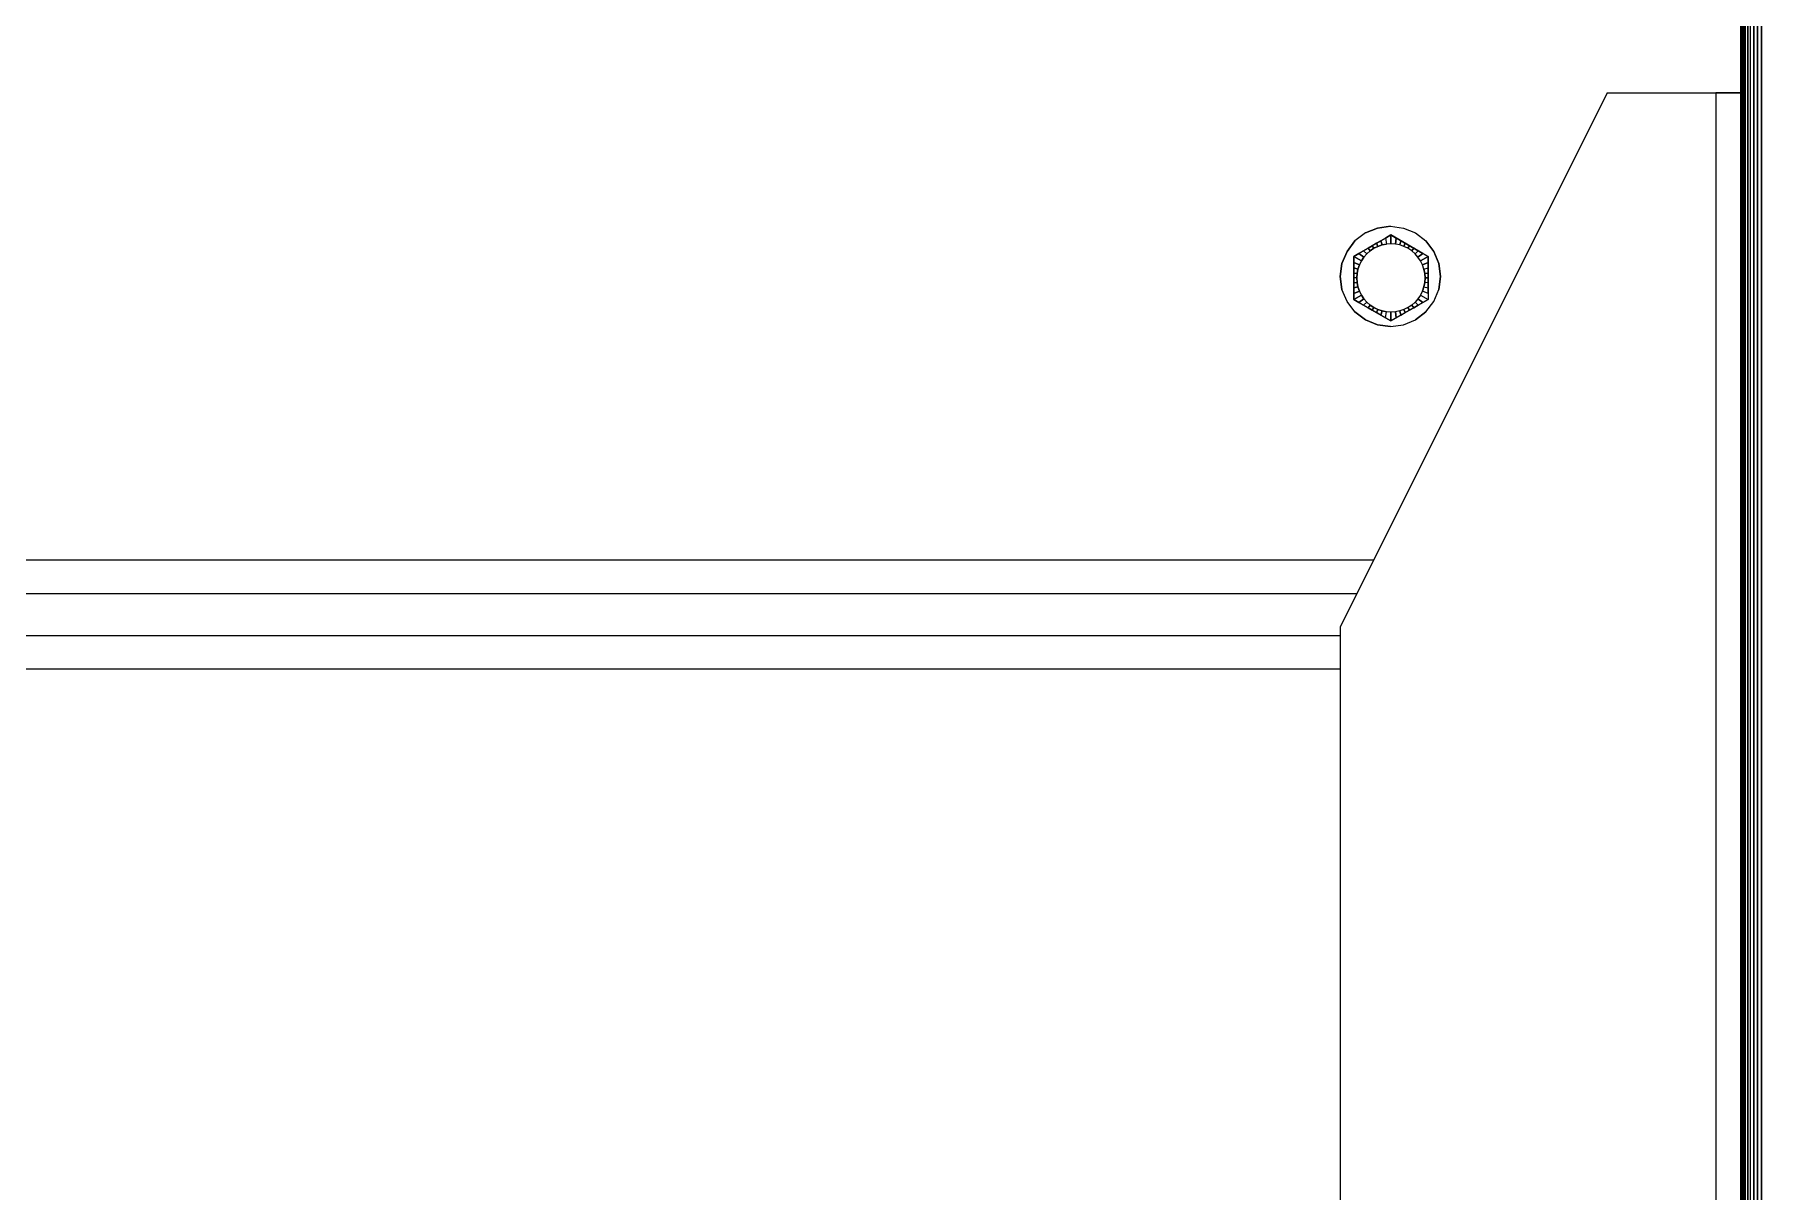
# Model space of a CAD drawing. Header units: inches. Extents: x -827 to 154, y -802 to 207.
# Drawn here: x -134.79 to -121.87, y -141.76 to -133.1 of the extents above; entities that cross this region are included whole.
import ezdxf

# ---------------------------------------------------------------- set-up
doc = ezdxf.new("R2010")
doc.units = ezdxf.units.IN
doc.header["$MEASUREMENT"] = 0
doc.layers.add('Layer0', color=7, linetype='Continuous', lineweight=9)
doc.layers.add('Shop_Sabre_RC-8_CNC_Router_skp', color=8, linetype='Continuous', lineweight=9)

# ---------------------------------------------------------------- blocks, each defined once
blk = doc.blocks.new('Shop_Sabre_RC-8_CNC_Router_skp_9-V86-Level 1')
at = {"layer": 'Layer0'}
for p, q in [((96.006, 2.445), (96.245, 2.583)), ((96.245, 2.583), (96.006, 2.445)), ((96.041, 2.466), (96.006, 2.445)), ((96.006, 2.445), (96.041, 2.466)), ((96.074, 2.485), (96.041, 2.466)), ((96.041, 2.466), (96.074, 2.485)), ((96.041, 2.466), (96.064, 2.443)), ((96.064, 2.443), (96.041, 2.466)), ((96.064, 2.443), (96.089, 2.465)), ((96.064, 2.443), (96.089, 2.465)), ((96.105, 2.503), (96.074, 2.485)), ((96.074, 2.485), (96.105, 2.503)), ((96.074, 2.485), (96.089, 2.465)), ((96.089, 2.465), (96.074, 2.485)), ((96.089, 2.465), (96.108, 2.477)), ((96.089, 2.465), (96.108, 2.477)), ((96.137, 2.521), (96.105, 2.503)), ((96.137, 2.521), (96.105, 2.503)), ((96.105, 2.503), (96.117, 2.483)), ((96.117, 2.483), (96.105, 2.503)), ((96.108, 2.477), (96.117, 2.483)), ((96.108, 2.477), (96.117, 2.483)), ((96.117, 2.483), (96.147, 2.498)), ((96.117, 2.483), (96.147, 2.498)), ((96.17, 2.54), (96.137, 2.521)), ((96.17, 2.54), (96.137, 2.521)), ((96.137, 2.521), (96.147, 2.498)), ((96.147, 2.498), (96.137, 2.521)), ((96.147, 2.498), (96.179, 2.509)), ((96.147, 2.498), (96.179, 2.509)), ((96.205, 2.561), (96.17, 2.54)), ((96.205, 2.561), (96.17, 2.54)), ((96.179, 2.509), (96.17, 2.54)), ((96.17, 2.54), (96.179, 2.509)), ((96.179, 2.509), (96.211, 2.515)), ((96.179, 2.509), (96.211, 2.515)), ((96.245, 2.583), (96.205, 2.561)), ((96.245, 2.583), (96.205, 2.561)), ((96.211, 2.515), (96.205, 2.561)), ((96.205, 2.561), (96.211, 2.515)), ((96.211, 2.515), (96.245, 2.518)), ((96.211, 2.515), (96.245, 2.518)), ((96.245, 2.583), (96.245, 2.518)), ((96.245, 2.518), (96.245, 2.583)), ((96.284, 2.561), (96.245, 2.583)), ((96.245, 2.583), (96.284, 2.561)), ((96.245, 2.518), (96.278, 2.515)), ((96.245, 2.518), (96.278, 2.515)), ((96.284, 2.561), (96.278, 2.515)), ((96.284, 2.561), (96.278, 2.515)), ((96.278, 2.515), (96.311, 2.509)), ((96.311, 2.509), (96.278, 2.515)), ((96.284, 2.561), (96.484, 2.445)), ((96.484, 2.445), (96.284, 2.561)), ((96.284, 2.561), (96.319, 2.54)), ((96.284, 2.561), (96.319, 2.54)), ((96.311, 2.509), (96.319, 2.54)), ((96.319, 2.54), (96.311, 2.509)), ((96.311, 2.509), (96.343, 2.498)), ((96.343, 2.498), (96.311, 2.509)), ((96.319, 2.54), (96.352, 2.521)), ((96.319, 2.54), (96.352, 2.521)), ((96.352, 2.521), (96.343, 2.498)), ((96.343, 2.498), (96.352, 2.521)), ((96.343, 2.498), (96.373, 2.483)), ((96.373, 2.483), (96.343, 2.498)), ((96.352, 2.521), (96.384, 2.503)), ((96.352, 2.521), (96.384, 2.503)), ((96.384, 2.503), (96.373, 2.483)), ((96.373, 2.483), (96.384, 2.503)), ((96.373, 2.483), (96.401, 2.465)), ((96.401, 2.465), (96.373, 2.483)), ((96.384, 2.503), (96.416, 2.485)), ((96.416, 2.485), (96.384, 2.503)), ((96.416, 2.485), (96.401, 2.465)), ((96.401, 2.465), (96.416, 2.485)), ((96.401, 2.465), (96.426, 2.443)), ((96.426, 2.443), (96.401, 2.465)), ((96.416, 2.485), (96.449, 2.466)), ((96.449, 2.466), (96.416, 2.485)), ((96.449, 2.466), (96.426, 2.443)), ((96.426, 2.443), (96.449, 2.466)), ((96.449, 2.466), (96.484, 2.445)), ((96.484, 2.445), (96.449, 2.466)), ((96.006, 2.445), (95.966, 2.423)), ((95.966, 2.423), (96.006, 2.445)), ((95.966, 2.377), (95.966, 2.423)), ((96.023, 2.39), (95.966, 2.423)), ((95.966, 2.377), (95.966, 2.423)), ((96.023, 2.39), (95.966, 2.423)), ((95.966, 2.377), (95.966, 2.101)), ((95.966, 2.377), (96.008, 2.36)), ((95.966, 2.377), (95.966, 2.336)), ((95.966, 2.377), (96.008, 2.36)), ((95.966, 2.101), (95.966, 2.377)), ((95.966, 2.336), (95.966, 2.377)), ((95.998, 2.328), (95.966, 2.336)), ((95.966, 2.299), (95.966, 2.336)), ((95.998, 2.328), (95.966, 2.336)), ((95.966, 2.299), (95.966, 2.336)), ((95.998, 2.328), (95.991, 2.295)), ((95.991, 2.295), (95.998, 2.328)), ((95.991, 2.295), (95.998, 2.328)), ((95.998, 2.328), (95.991, 2.295)), ((96.008, 2.36), (95.998, 2.328)), ((95.998, 2.328), (96.008, 2.36)), ((95.998, 2.328), (96.008, 2.36)), ((95.998, 2.328), (96.008, 2.36)), ((96.042, 2.418), (96.006, 2.445)), ((96.006, 2.445), (96.042, 2.418)), ((96.008, 2.36), (96.023, 2.39)), ((96.023, 2.39), (96.008, 2.36)), ((96.023, 2.39), (96.042, 2.418)), ((96.023, 2.39), (96.042, 2.418)), ((96.042, 2.418), (96.064, 2.443)), ((96.042, 2.418), (96.064, 2.443)), ((96.426, 2.443), (96.448, 2.418)), ((96.448, 2.418), (96.426, 2.443)), ((96.448, 2.418), (96.484, 2.445)), ((96.484, 2.445), (96.448, 2.418)), ((96.448, 2.418), (96.466, 2.39)), ((96.466, 2.39), (96.448, 2.418)), ((96.466, 2.39), (96.523, 2.423)), ((96.523, 2.423), (96.466, 2.39)), ((96.466, 2.39), (96.481, 2.36)), ((96.481, 2.36), (96.466, 2.39)), ((96.523, 2.377), (96.481, 2.36)), ((96.481, 2.36), (96.523, 2.377)), ((96.481, 2.36), (96.492, 2.328)), ((96.492, 2.328), (96.481, 2.36)), ((96.484, 2.445), (96.523, 2.423)), ((96.523, 2.423), (96.484, 2.445)), ((96.492, 2.328), (96.523, 2.336)), ((96.523, 2.336), (96.492, 2.328)), ((96.498, 2.295), (96.492, 2.328)), ((96.492, 2.328), (96.498, 2.295)), ((96.492, 2.328), (96.498, 2.295)), ((96.498, 2.295), (96.492, 2.328)), ((96.523, 2.423), (96.523, 2.101)), ((96.523, 2.101), (96.523, 2.423)), ((96.523, 2.377), (96.523, 2.423)), ((96.523, 2.423), (96.523, 2.377)), ((96.523, 2.336), (96.523, 2.377)), ((96.523, 2.377), (96.523, 2.336)), ((96.523, 2.299), (96.523, 2.336)), ((96.523, 2.336), (96.523, 2.299)), ((95.966, 2.299), (95.991, 2.295)), ((95.966, 2.299), (95.966, 2.262)), ((95.966, 2.299), (95.991, 2.295)), ((95.966, 2.262), (95.966, 2.299)), ((95.989, 2.262), (95.966, 2.262)), ((95.966, 2.262), (95.966, 2.225)), ((95.966, 2.262), (95.989, 2.262)), ((95.966, 2.225), (95.966, 2.262)), ((95.991, 2.228), (95.966, 2.225)), ((95.966, 2.225), (95.991, 2.228)), ((95.966, 2.187), (95.966, 2.225)), ((95.966, 2.225), (95.966, 2.187)), ((95.991, 2.295), (95.989, 2.262)), ((95.991, 2.295), (95.989, 2.262)), ((95.991, 2.295), (95.989, 2.262)), ((95.989, 2.262), (95.991, 2.295)), ((95.989, 2.262), (95.991, 2.228)), ((95.989, 2.262), (95.991, 2.228)), ((95.991, 2.228), (95.989, 2.262)), ((95.991, 2.228), (95.989, 2.262)), ((95.991, 2.228), (95.998, 2.196)), ((95.998, 2.196), (95.991, 2.228)), ((95.991, 2.228), (95.998, 2.196)), ((95.998, 2.196), (95.991, 2.228)), ((96.492, 2.196), (96.498, 2.228)), ((96.492, 2.196), (96.498, 2.228)), ((96.492, 2.196), (96.498, 2.228)), ((96.498, 2.228), (96.492, 2.196)), ((96.523, 2.299), (96.498, 2.295)), ((96.498, 2.295), (96.523, 2.299)), ((96.501, 2.262), (96.498, 2.295)), ((96.498, 2.295), (96.501, 2.262)), ((96.498, 2.295), (96.501, 2.262)), ((96.501, 2.262), (96.498, 2.295)), ((96.498, 2.228), (96.501, 2.262)), ((96.501, 2.262), (96.498, 2.228)), ((96.498, 2.228), (96.501, 2.262)), ((96.501, 2.262), (96.498, 2.228)), ((96.523, 2.225), (96.498, 2.228)), ((96.498, 2.228), (96.523, 2.225)), ((96.501, 2.262), (96.523, 2.262)), ((96.501, 2.262), (96.523, 2.262)), ((96.523, 2.262), (96.523, 2.299)), ((96.523, 2.299), (96.523, 2.262)), ((96.523, 2.225), (96.523, 2.262)), ((96.523, 2.225), (96.523, 2.262)), ((96.523, 2.187), (96.523, 2.225)), ((96.523, 2.187), (96.523, 2.225)), ((95.998, 2.196), (95.966, 2.187)), ((95.998, 2.196), (95.966, 2.187)), ((95.966, 2.146), (95.966, 2.187)), ((95.966, 2.146), (95.966, 2.187)), ((96.008, 2.164), (95.966, 2.146)), ((95.966, 2.146), (96.008, 2.164)), ((95.966, 2.146), (95.966, 2.101)), ((95.966, 2.101), (95.966, 2.146)), ((96.023, 2.134), (95.966, 2.101)), ((95.966, 2.101), (96.023, 2.134)), ((95.966, 2.101), (96.006, 2.078)), ((96.006, 2.078), (95.966, 2.101)), ((95.998, 2.196), (96.008, 2.164)), ((95.998, 2.196), (96.008, 2.164)), ((96.042, 2.106), (96.006, 2.078)), ((96.006, 2.078), (96.042, 2.106)), ((96.006, 2.078), (96.245, 1.94)), ((96.245, 1.94), (96.006, 2.078)), ((96.006, 2.078), (96.041, 2.058)), ((96.041, 2.058), (96.006, 2.078)), ((96.008, 2.164), (96.023, 2.134)), ((96.008, 2.164), (96.023, 2.134)), ((96.023, 2.134), (96.042, 2.106)), ((96.023, 2.134), (96.042, 2.106)), ((96.041, 2.058), (96.064, 2.081)), ((96.064, 2.081), (96.041, 2.058)), ((96.042, 2.106), (96.064, 2.081)), ((96.042, 2.106), (96.064, 2.081)), ((96.064, 2.081), (96.089, 2.059)), ((96.064, 2.081), (96.089, 2.059)), ((96.284, 1.963), (96.484, 2.078)), ((96.484, 2.078), (96.284, 1.963)), ((96.401, 2.059), (96.426, 2.081)), ((96.426, 2.081), (96.401, 2.059)), ((96.426, 2.081), (96.448, 2.106)), ((96.448, 2.106), (96.426, 2.081)), ((96.426, 2.081), (96.449, 2.058)), ((96.449, 2.058), (96.426, 2.081)), ((96.448, 2.106), (96.466, 2.134)), ((96.466, 2.134), (96.448, 2.106)), ((96.448, 2.106), (96.484, 2.078)), ((96.484, 2.078), (96.448, 2.106)), ((96.484, 2.078), (96.449, 2.058)), ((96.449, 2.058), (96.484, 2.078)), ((96.466, 2.134), (96.481, 2.164)), ((96.481, 2.164), (96.466, 2.134)), ((96.523, 2.101), (96.466, 2.134)), ((96.466, 2.134), (96.523, 2.101)), ((96.481, 2.164), (96.492, 2.196)), ((96.481, 2.164), (96.492, 2.196)), ((96.481, 2.164), (96.492, 2.196)), ((96.492, 2.196), (96.481, 2.164)), ((96.481, 2.164), (96.523, 2.146)), ((96.523, 2.146), (96.481, 2.164)), ((96.523, 2.101), (96.484, 2.078)), ((96.484, 2.078), (96.523, 2.101)), ((96.523, 2.187), (96.492, 2.196)), ((96.492, 2.196), (96.523, 2.187)), ((96.523, 2.146), (96.523, 2.187)), ((96.523, 2.146), (96.523, 2.187)), ((96.523, 2.146), (96.523, 2.101)), ((96.523, 2.101), (96.523, 2.146)), ((96.041, 2.058), (96.074, 2.039)), ((96.074, 2.039), (96.041, 2.058)), ((96.074, 2.039), (96.089, 2.059)), ((96.089, 2.059), (96.074, 2.039)), ((96.074, 2.039), (96.105, 2.021)), ((96.105, 2.021), (96.074, 2.039)), ((96.089, 2.059), (96.117, 2.04)), ((96.089, 2.059), (96.117, 2.04)), ((96.105, 2.021), (96.117, 2.04)), ((96.117, 2.04), (96.105, 2.021)), ((96.137, 2.002), (96.105, 2.021)), ((96.137, 2.002), (96.105, 2.021)), ((96.117, 2.04), (96.147, 2.026)), ((96.117, 2.04), (96.147, 2.026)), ((96.137, 2.002), (96.147, 2.026)), ((96.147, 2.026), (96.137, 2.002)), ((96.17, 1.983), (96.137, 2.002)), ((96.17, 1.983), (96.137, 2.002)), ((96.147, 2.026), (96.179, 2.015)), ((96.147, 2.026), (96.179, 2.015)), ((96.179, 2.015), (96.17, 1.983)), ((96.17, 1.983), (96.179, 2.015)), ((96.205, 1.963), (96.17, 1.983)), ((96.205, 1.963), (96.17, 1.983)), ((96.179, 2.015), (96.211, 2.008)), ((96.179, 2.015), (96.211, 2.008)), ((96.205, 1.963), (96.211, 2.008)), ((96.211, 2.008), (96.205, 1.963)), ((96.245, 1.94), (96.205, 1.963)), ((96.245, 1.94), (96.205, 1.963)), ((96.211, 2.008), (96.245, 2.006)), ((96.211, 2.008), (96.245, 2.006)), ((96.245, 2.006), (96.278, 2.008)), ((96.245, 2.006), (96.278, 2.008)), ((96.245, 2.006), (96.245, 1.94)), ((96.245, 1.94), (96.245, 2.006)), ((96.245, 1.94), (96.284, 1.963)), ((96.284, 1.963), (96.245, 1.94)), ((96.278, 2.008), (96.311, 2.015)), ((96.311, 2.015), (96.278, 2.008)), ((96.284, 1.963), (96.278, 2.008)), ((96.284, 1.963), (96.278, 2.008)), ((96.284, 1.963), (96.319, 1.983)), ((96.284, 1.963), (96.319, 1.983)), ((96.311, 2.015), (96.343, 2.026)), ((96.343, 2.026), (96.311, 2.015)), ((96.311, 2.015), (96.319, 1.983)), ((96.319, 1.983), (96.311, 2.015)), ((96.319, 1.983), (96.352, 2.002)), ((96.319, 1.983), (96.352, 2.002)), ((96.343, 2.026), (96.373, 2.04)), ((96.373, 2.04), (96.343, 2.026)), ((96.343, 2.026), (96.352, 2.002)), ((96.352, 2.002), (96.343, 2.026)), ((96.352, 2.002), (96.384, 2.021)), ((96.352, 2.002), (96.384, 2.021)), ((96.373, 2.04), (96.401, 2.059)), ((96.401, 2.059), (96.373, 2.04)), ((96.384, 2.021), (96.373, 2.04)), ((96.373, 2.04), (96.384, 2.021)), ((96.416, 2.039), (96.384, 2.021)), ((96.384, 2.021), (96.416, 2.039)), ((96.416, 2.039), (96.401, 2.059)), ((96.401, 2.059), (96.416, 2.039)), ((96.416, 2.039), (96.449, 2.058)), ((96.449, 2.058), (96.416, 2.039))]:
    blk.add_line(p, q, dxfattribs=at)
blk = doc.blocks.new('Shop_Sabre_RC-8_CNC_Router_skp_144-V87-Level 1')
blk.add_blockref('Shop_Sabre_RC-8_CNC_Router_skp_9-V86-Level 1', (12.626, 0))
blk = doc.blocks.new('Shop_Sabre_RC-8_CNC_Router_skp_136-402875-Level 1')
at = {"layer": 'Layer0'}
for p, q in [((96.8125, 0.5625), (58.8125, 0.5625)), ((96.8125, 0.5625), (58.8125, 0.5625)), ((58.6875, 0.25), (96.8125, 0.25)), ((58.6875, 0.25), (96.8125, 0.25))]:
    blk.add_line(p, q, dxfattribs=at)
blk = doc.blocks.new('Shop_Sabre_RC-8_CNC_Router_skp_135-402874-Level 1')
at = {"layer": 'Layer0'}
for p, q in [((98.625, 5.188), (60.625, 5.188)), ((98.625, 5.188), (60.625, 5.188)), ((60.375, 4.375), (98.625, 4.375)), ((60.375, 4.375), (98.625, 4.375)), ((60.151, 2.612), (60.061, 2.575)), ((60.151, 2.612), (60.061, 2.575)), ((60.249, 2.625), (60.151, 2.612)), ((60.249, 2.625), (60.151, 2.612)), ((60.249, 2.625), (60.346, 2.612)), ((60.346, 2.612), (60.249, 2.625)), ((60.346, 2.612), (60.436, 2.575)), ((60.436, 2.575), (60.346, 2.612)), ((59.983, 2.515), (59.924, 2.438)), ((59.983, 2.515), (59.924, 2.438)), ((60.061, 2.575), (59.983, 2.515)), ((59.983, 2.515), (60.061, 2.575)), ((60.436, 2.575), (60.514, 2.515)), ((60.514, 2.515), (60.436, 2.575)), ((60.514, 2.515), (60.573, 2.438)), ((60.514, 2.515), (60.573, 2.438)), ((59.874, 2.25), (59.886, 2.347)), ((59.886, 2.347), (59.874, 2.25)), ((59.924, 2.438), (59.886, 2.347)), ((59.924, 2.438), (59.886, 2.347)), ((60.573, 2.438), (60.611, 2.347)), ((60.573, 2.438), (60.611, 2.347)), ((60.624, 2.25), (60.611, 2.347)), ((60.611, 2.347), (60.624, 2.25)), ((59.886, 2.153), (59.874, 2.25)), ((59.874, 2.25), (59.886, 2.153)), ((60.611, 2.153), (60.624, 2.25)), ((60.624, 2.25), (60.611, 2.153)), ((59.924, 2.063), (59.886, 2.153)), ((59.886, 2.153), (59.924, 2.063)), ((60.573, 2.063), (60.611, 2.153)), ((60.611, 2.153), (60.573, 2.063)), ((59.983, 1.985), (59.924, 2.063)), ((59.924, 2.063), (59.983, 1.985)), ((60.061, 1.925), (59.983, 1.985)), ((60.061, 1.925), (59.983, 1.985)), ((60.436, 1.925), (60.514, 1.985)), ((60.436, 1.925), (60.514, 1.985)), ((60.514, 1.985), (60.573, 2.063)), ((60.573, 2.063), (60.514, 1.985)), ((60.151, 1.888), (60.061, 1.925)), ((60.151, 1.888), (60.061, 1.925)), ((60.249, 1.875), (60.151, 1.888)), ((60.249, 1.875), (60.151, 1.888)), ((60.249, 1.875), (60.346, 1.888)), ((60.346, 1.888), (60.249, 1.875)), ((60.346, 1.888), (60.436, 1.925)), ((60.436, 1.925), (60.346, 1.888))]:
    blk.add_line(p, q, dxfattribs=at)
for name, p in [('Shop_Sabre_RC-8_CNC_Router_skp_136-402875-Level 1', (1.812, 4.375)), ('Shop_Sabre_RC-8_CNC_Router_skp_144-V87-Level 1', (-48.626, 0))]:
    blk.add_blockref(name, p)
blk = doc.blocks.new('Shop_Sabre_RC-8_CNC_Router_skp_70-402809-Level 1')
at = {"layer": 'Layer0'}
for p, q in [((3, 4), (3, 32.545)), ((3, 4), (3, 32.545)), ((0.188, 0), (0.188, 31.751)), ((0.188, 0), (0.188, 31.751)), ((1, 0), (3, 4)), ((1, 0), (3, 4)), ((0, 0), (0.188, 0)), ((0.188, 0), (0, 0)), ((1, 0), (0.188, 0)), ((1, 0), (0.188, 0))]:
    blk.add_line(p, q, dxfattribs=at)
blk = doc.blocks.new('Shop_Sabre_RC-8_CNC_Router_skp_37-402776-Level 1')
at = {"layer": 'Layer0'}
for p, q in [((3.846, 0.375), (3.846, 37.92)), ((3.846, 37.92), (3.846, 0.375)), ((3.875, 0.375), (3.875, 37.92)), ((3.875, 37.92), (3.875, 0.375)), ((3.902, 0.375), (3.902, 37.92)), ((3.902, 37.92), (3.902, 0.375)), ((3.927, 37.92), (3.927, 0.375)), ((3.927, 37.92), (3.927, 0.375)), ((3.948, 37.92), (3.948, 0.375)), ((3.948, 0.375), (3.948, 37.92)), ((3.967, 37.92), (3.967, 0.375)), ((3.967, 0.375), (3.967, 37.92)), ((3.981, 0.375), (3.981, 37.92)), ((3.981, 37.92), (3.981, 0.375)), ((3.991, 0.375), (3.991, 37.92)), ((3.991, 37.92), (3.991, 0.375)), ((3.998, 37.92), (3.998, 0.375)), ((3.998, 0.375), (3.998, 37.92)), ((4, 37.92), (4, 0.375)), ((4, 0.375), (4, 37.92))]:
    blk.add_line(p, q, dxfattribs=at)
blk = doc.blocks.new('Shop_Sabre_RC-8_CNC_Router_skp_35-402774-Level 1')
blk.add_blockref('Shop_Sabre_RC-8_CNC_Router_skp_37-402776-Level 1', (0, 0))
blk = doc.blocks.new('Shop_Sabre_RC-8_CNC_Router_skp_27-402766-Level 1')
blk.add_blockref('Shop_Sabre_RC-8_CNC_Router_skp_35-402774-Level 1', (7.5, 2.219))
blk = doc.blocks.new('Shop_Sabre_RC-8_CNC_Router_skp_1-402740-Level 1')
for name, p in [('Shop_Sabre_RC-8_CNC_Router_skp_27-402766-Level 1', (46.125, -8.219)), ('Shop_Sabre_RC-8_CNC_Router_skp_135-402874-Level 1', (0, 0)), ('Shop_Sabre_RC-8_CNC_Router_skp_70-402809-Level 1', (57.625, 0.875))]:
    blk.add_blockref(name, p)
blk = doc.blocks.new('Shop_Sabre_RC-8_CNC_Router_skp-402726-Level 1')
blk.add_blockref('Shop_Sabre_RC-8_CNC_Router_skp_1-402740-Level 1', (0, 0))

msp = doc.modelspace()

# ---------------------------------------------------------------- block references
at = {"layer": 'Shop_Sabre_RC-8_CNC_Router_skp', "color": 7, "rotation": 180}
msp.add_blockref('Shop_Sabre_RC-8_CNC_Router_skp-402726-Level 1', (-64.395614, -132.663924), dxfattribs=at)

doc.saveas('drawing.dxf')
